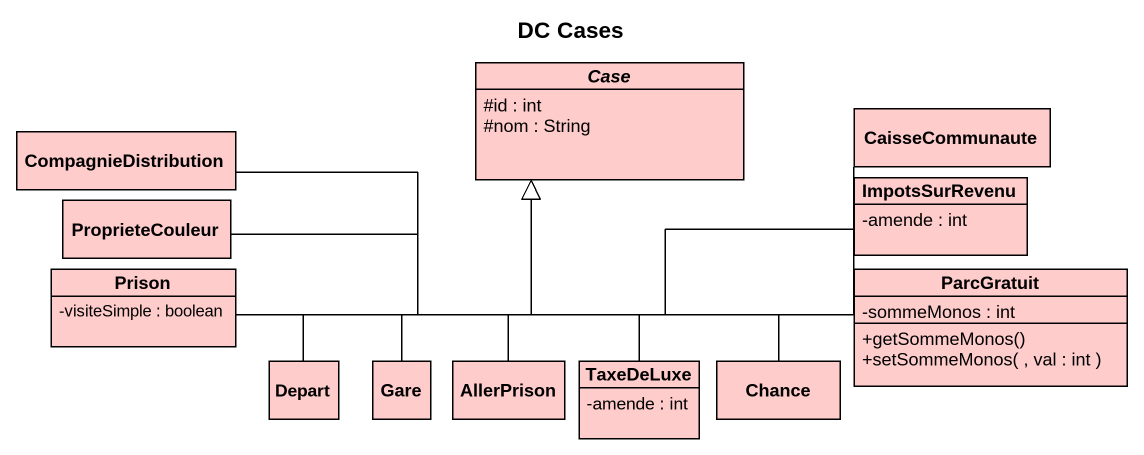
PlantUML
@startuml
title DC Cases
hide circle
hide empty members
skinparam classAttributeIconSize 0
abstract class Case #FFCCCC {
  #id : int
  #nom : String
}
class CompagnieDistribution #FFCCCC
class CaisseCommunaute #FFCCCC
class ProprieteCouleur #FFCCCC
class ImpotsSurRevenu #FFCCCC {
  -amende : int
}
class Prison #FFCCCC {
  -visiteSimple : boolean
}
class ParcGratuit #FFCCCC {
  -sommeMonos : int
  +getSommeMonos()
  +setSommeMonos( , val : int )
}
class Depart #FFCCCC
class Gare #FFCCCC
class AllerPrison #FFCCCC
class TaxeDeLuxe #FFCCCC {
  -amende : int
}
class Chance #FFCCCC
CompagnieDistribution -right-|> Case
CaisseCommunaute -left-|> Case
ProprieteCouleur -right-|> Case
ImpotsSurRevenu -left-|> Case
Prison -right-|> Case
ParcGratuit -left-|> Case
Depart -up-|> Case
Gare -up-|> Case
AllerPrison -up-|> Case
TaxeDeLuxe -up-|> Case
Chance -up-|> Case
@enduml
